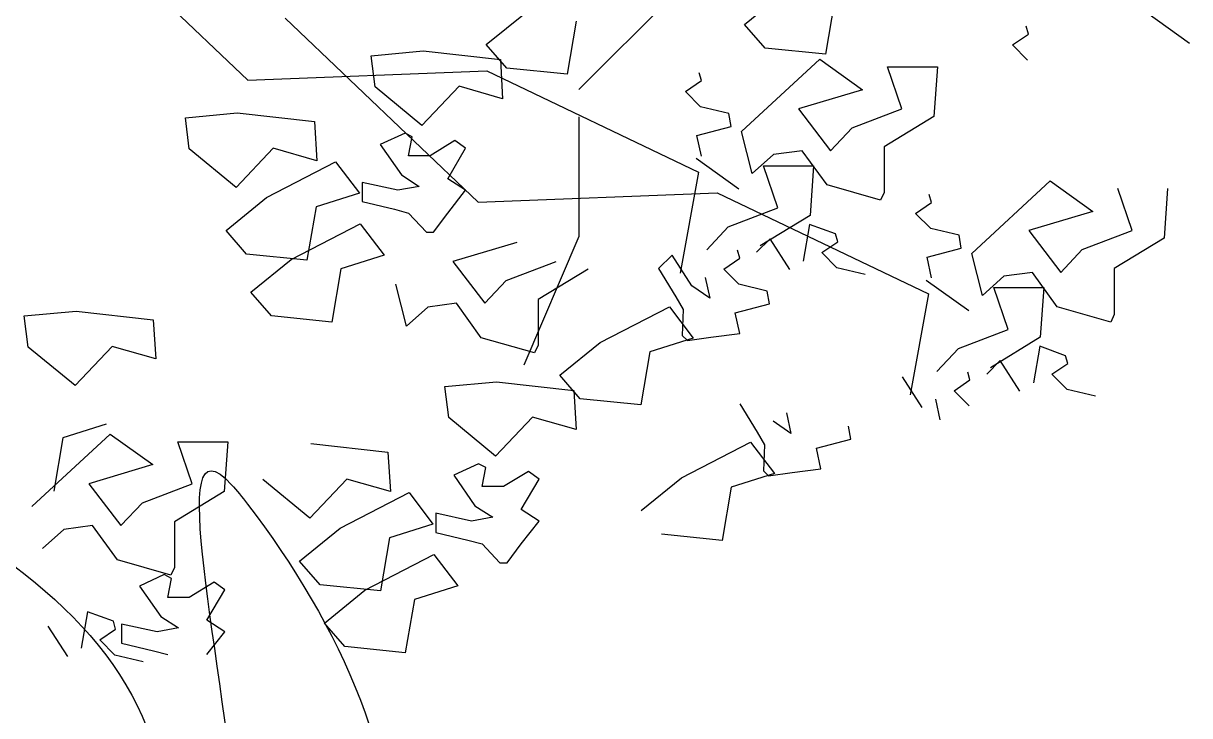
# Model space of a CAD drawing. Header units: metres. Extents: x -1655 to 449, y 40 to 361.
# Drawn here: x 70.056 to 70.537, y 61.9923 to 62.278 of the extents above; entities that cross this region are included whole.
import ezdxf

# ---------------------------------------------------------------- set-up
doc = ezdxf.new("R2010")
doc.units = ezdxf.units.M
doc.header["$MEASUREMENT"] = 0
doc.layers.add('paisajismo', color=7, linetype='Continuous')

# ---------------------------------------------------------------- blocks, each defined once
blk = doc.blocks.new('A$C69E264B5')
at = {"layer": 'paisajismo', "color": 82}
for points in [[(1.0512, 1.0334), (1.1701, 1.4751), (1.1633, 1.8365), (1.1792, 1.817), (1.3216, 1.4171), (1.0639, 1.0536)], [(1.0509, 1.1558), (0.9215, 1.5741), (0.7313, 1.8631), (0.7541, 1.8555), (1.0737, 1.6045), (1.0509, 1.1786)], [(0.9907, 1.157), (0.7414, 1.5508), (0.2187, 1.6553), (0.2428, 1.6392), (0.6449, 1.3901), (0.9263, 1.1088)]]:
    blk.add_spline(points, degree=3, dxfattribs=at)
blk = doc.blocks.new('A$C78ED2221')
at = {"layer": 'paisajismo', "color": 86}
for p, q in [((1.3661, 1.1563), (1.5839, 0.949)), ((1.9572, 0.9387), (2.0713, 1.0527)), ((2.144, 1.0119), (2.1896, 1.0489)), ((1.8528, 0.9892), (1.8984, 1.0263)), ((2.2455, 1.0383), (2.2352, 0.9783)), ((1.6258, 1.0189), (1.8435, 0.8116)), ((1.9542, 1.0156), (1.944, 0.9557)), ((2.5978, 1.0254), (2.6459, 0.9909)), ((2.1671, 0.9852), (2.144, 1.0119)), ((2.4461, 0.9888), (2.4641, 1.0011)), ((2.4641, 1.0011), (2.4615, 1.0098)), ((1.8759, 0.9625), (1.8528, 0.9892)), ((2.4632, 0.9717), (2.4461, 0.9888)), ((1.723, 0.9765), (1.7815, 0.982)), ((1.7274, 0.9415), (1.723, 0.9765)), ((1.7815, 0.982), (1.8686, 0.9722)), ((2.2352, 0.9783), (2.1671, 0.9852)), ((1.8686, 0.9722), (1.8712, 0.9279)), ((1.944, 0.9557), (1.8759, 0.9625)), ((2.1406, 0.891), (2.229, 0.9728)), ((2.229, 0.9728), (2.2771, 0.9383)), ((2.3053, 0.9642), (2.3615, 0.9642)), ((2.3214, 0.9168), (2.3053, 0.9642)), ((2.3615, 0.9642), (2.3575, 0.9082)), ((1.5839, 0.949), (1.8535, 0.9594)), ((1.8535, 0.9594), (2.092, 0.8454)), ((2.0773, 0.9362), (2.0953, 0.9485)), ((2.0953, 0.9485), (2.0927, 0.9572)), ((1.7802, 0.898), (1.7274, 0.9415)), ((1.822, 0.9421), (1.7802, 0.898)), ((1.8712, 0.9279), (1.822, 0.9421)), ((2.0944, 0.9191), (2.0773, 0.9362)), ((2.2771, 0.9383), (2.2049, 0.9168)), ((1.5134, 0.9066), (1.5719, 0.9121)), ((1.5719, 0.9121), (1.659, 0.9024)), ((1.9572, 0.9076), (1.9572, 0.7728)), ((2.1264, 0.9114), (2.0944, 0.9191)), ((2.1288, 0.8968), (2.1264, 0.9114)), ((2.2049, 0.9168), (2.241, 0.8695)), ((2.2652, 0.8954), (2.3214, 0.9168)), ((2.3575, 0.9082), (2.3013, 0.8738)), ((1.5178, 0.8716), (1.5134, 0.9066)), ((1.659, 0.9024), (1.6616, 0.858)), ((2.0902, 0.8867), (2.1288, 0.8968)), ((2.241, 0.8695), (2.2652, 0.8954)), ((1.7611, 0.8894), (1.733, 0.8765)), ((1.7692, 0.8851), (1.7611, 0.8894)), ((1.7651, 0.8637), (1.7692, 0.8851)), ((2.0953, 0.8633), (2.0902, 0.8867)), ((2.1527, 0.8437), (2.1406, 0.891)), ((1.733, 0.8765), (1.7571, 0.8421)), ((1.8174, 0.8809), (1.7893, 0.8637)), ((1.8093, 0.8378), (1.8294, 0.8723)), ((1.8294, 0.8723), (1.8174, 0.8809)), ((2.2089, 0.8695), (2.1767, 0.8652)), ((2.237, 0.8308), (2.2089, 0.8695)), ((2.3013, 0.8738), (2.3013, 0.8222)), ((1.6828, 0.8568), (1.7096, 0.8214)), ((1.7893, 0.8637), (1.7651, 0.8637)), ((2.0893, 0.861), (2.1374, 0.8265)), ((2.1767, 0.8652), (2.1527, 0.8437)), ((1.7571, 0.8421), (1.7772, 0.8292)), ((2.092, 0.8454), (2.0713, 0.7314)), ((2.1655, 0.8524), (2.2218, 0.8524)), ((2.1817, 0.805), (2.1655, 0.8524)), ((2.2218, 0.8524), (2.2178, 0.7964)), ((1.753, 0.8248), (1.7129, 0.8335)), ((1.7129, 0.8335), (1.7129, 0.812)), ((1.7772, 0.8292), (1.753, 0.8248)), ((1.8294, 0.8248), (1.8093, 0.8378)), ((2.2972, 0.8136), (2.237, 0.8308)), ((2.4002, 0.7536), (2.4887, 0.8354)), ((2.4887, 0.8354), (2.5368, 0.801)), ((1.7096, 0.8214), (1.6608, 0.806)), ((1.8093, 0.7991), (1.8294, 0.8248)), ((1.8435, 0.8116), (2.1131, 0.822)), ((2.1131, 0.822), (2.3516, 0.708)), ((2.3013, 0.8222), (2.2972, 0.8136)), ((2.3549, 0.8111), (2.3523, 0.8199)), ((2.581, 0.7794), (2.5649, 0.8268)), ((2.6211, 0.8268), (2.6172, 0.7708)), ((1.6608, 0.806), (1.6505, 0.7461)), ((1.7129, 0.812), (1.7491, 0.8034)), ((1.7491, 0.8034), (1.7651, 0.7991)), ((2.1254, 0.7836), (2.1817, 0.805)), ((2.3369, 0.7988), (2.3549, 0.8111)), ((1.7651, 0.7991), (1.7852, 0.7775)), ((1.7932, 0.7775), (1.8093, 0.7991)), ((2.2178, 0.7964), (2.1616, 0.762)), ((2.354, 0.7817), (2.3369, 0.7988)), ((2.5368, 0.801), (2.4645, 0.7794)), ((1.5824, 0.7529), (1.5593, 0.7796)), ((1.6329, 0.7468), (1.7107, 0.787)), ((1.7107, 0.787), (1.7376, 0.7516)), ((1.7852, 0.7775), (1.7932, 0.7775)), ((2.1013, 0.7577), (2.1254, 0.7836)), ((2.2174, 0.7863), (2.2101, 0.745)), ((2.2464, 0.7756), (2.2174, 0.7863)), ((2.386, 0.774), (2.354, 0.7817)), ((2.4645, 0.7794), (2.5006, 0.7321)), ((2.5248, 0.758), (2.581, 0.7794)), ((1.8872, 0.7661), (1.8149, 0.7446)), ((1.9572, 0.7728), (1.895, 0.6277)), ((2.1728, 0.7702), (2.1576, 0.7549)), ((2.195, 0.7356), (2.1728, 0.7702)), ((2.231, 0.7546), (2.249, 0.7668)), ((2.249, 0.7668), (2.2464, 0.7756)), ((2.3884, 0.7595), (2.386, 0.774)), ((2.6172, 0.7708), (2.5609, 0.7364)), ((1.6505, 0.7461), (1.5824, 0.7529)), ((1.7376, 0.7516), (1.6887, 0.7361)), ((2.0623, 0.7516), (2.0471, 0.7364)), ((2.0845, 0.7171), (2.0623, 0.7516)), ((2.1385, 0.7483), (2.1359, 0.7571)), ((2.2481, 0.7375), (2.231, 0.7546)), ((2.3498, 0.7493), (2.3884, 0.7595)), ((2.4123, 0.7063), (2.4002, 0.7536)), ((2.5006, 0.7321), (2.5248, 0.758)), ((1.5873, 0.7097), (1.6329, 0.7468)), ((1.8149, 0.7446), (1.8511, 0.6973)), ((1.8752, 0.7231), (1.9315, 0.7446)), ((2.1205, 0.736), (2.1385, 0.7483)), ((2.2801, 0.7297), (2.2481, 0.7375)), ((2.3549, 0.7259), (2.3498, 0.7493)), ((1.6887, 0.7361), (1.6785, 0.6762)), ((1.9676, 0.736), (1.9114, 0.7016)), ((2.0471, 0.7364), (2.0666, 0.7048)), ((2.0996, 0.7265), (2.1047, 0.7031)), ((2.1376, 0.719), (2.1205, 0.736)), ((2.3489, 0.7236), (2.397, 0.6892)), ((2.4364, 0.7279), (2.4123, 0.7063)), ((2.4686, 0.7321), (2.4364, 0.7279)), ((2.4967, 0.6934), (2.4686, 0.7321)), ((2.5609, 0.7364), (2.5609, 0.6848)), ((1.7628, 0.6715), (1.7507, 0.7188)), ((1.8511, 0.6973), (1.8752, 0.7231)), ((2.1047, 0.7031), (2.0845, 0.7171)), ((2.1696, 0.7112), (2.1376, 0.719)), ((2.172, 0.6967), (2.1696, 0.7112)), ((2.4413, 0.6676), (2.4252, 0.715)), ((2.4252, 0.715), (2.4814, 0.715)), ((2.4814, 0.715), (2.4774, 0.659)), ((1.6104, 0.6831), (1.5873, 0.7097)), ((1.819, 0.6973), (1.7868, 0.693)), ((1.8471, 0.6585), (1.819, 0.6973)), ((1.9114, 0.7016), (1.9114, 0.65)), ((2.0666, 0.7048), (2.0748, 0.6904)), ((2.3516, 0.708), (2.3309, 0.594)), ((1.3317, 0.683), (1.3902, 0.6886)), ((1.3902, 0.6886), (1.4773, 0.6788)), ((1.7868, 0.693), (1.7628, 0.6715)), ((1.9813, 0.6532), (2.0592, 0.6933)), ((2.0592, 0.6933), (2.086, 0.6579)), ((2.0748, 0.6904), (2.0738, 0.6609)), ((2.1335, 0.6865), (2.172, 0.6967)), ((2.1385, 0.6632), (2.1335, 0.6865)), ((2.5569, 0.6762), (2.4967, 0.6934)), ((2.5609, 0.6848), (2.5569, 0.6762)), ((1.3361, 0.648), (1.3317, 0.683)), ((1.4773, 0.6788), (1.48, 0.6345)), ((1.6785, 0.6762), (1.6104, 0.6831)), ((1.9073, 0.6414), (1.8471, 0.6585)), ((2.086, 0.6579), (2.0372, 0.6425)), ((2.0738, 0.6609), (2.0795, 0.6553)), ((2.0795, 0.6553), (2.1061, 0.6591)), ((2.1061, 0.6591), (2.1385, 0.6632)), ((2.3851, 0.6462), (2.4413, 0.6676)), ((2.4774, 0.659), (2.4212, 0.6247)), ((1.389, 0.6045), (1.3361, 0.648)), ((1.4308, 0.6487), (1.389, 0.6045)), ((1.48, 0.6345), (1.4308, 0.6487)), ((1.9114, 0.65), (1.9073, 0.6414)), ((1.9357, 0.6161), (1.9813, 0.6532)), ((2.3609, 0.6203), (2.3851, 0.6462)), ((2.477, 0.6489), (2.4697, 0.6076)), ((2.506, 0.6382), (2.477, 0.6489)), ((2.0372, 0.6425), (2.0269, 0.5826)), ((2.4324, 0.6328), (2.4172, 0.6175)), ((2.4546, 0.5983), (2.4324, 0.6328)), ((2.5086, 0.6295), (2.506, 0.6382)), ((2.3982, 0.611), (2.3956, 0.6197)), ((2.4906, 0.6172), (2.5086, 0.6295)), ((1.8059, 0.6034), (1.8644, 0.6089)), ((1.8644, 0.6089), (1.9515, 0.5991)), ((1.9588, 0.5894), (1.9357, 0.6161)), ((2.3442, 0.5798), (2.322, 0.6143)), ((2.3802, 0.5987), (2.3982, 0.611)), ((2.5077, 0.6001), (2.4906, 0.6172)), ((1.8104, 0.5684), (1.8059, 0.6034)), ((1.9515, 0.5991), (1.9542, 0.5548)), ((2.3972, 0.5816), (2.3802, 0.5987)), ((2.5397, 0.5924), (2.5077, 0.6001)), ((2.0269, 0.5826), (1.9588, 0.5894)), ((2.1387, 0.5838), (2.1582, 0.5521)), ((2.3593, 0.5891), (2.3643, 0.5658)), ((1.8632, 0.5249), (1.8104, 0.5684)), ((1.905, 0.569), (1.8632, 0.5249)), ((1.9542, 0.5548), (1.905, 0.569)), ((2.1913, 0.5738), (2.1963, 0.5505)), ((1.4242, 0.5609), (1.3754, 0.5454)), ((2.1963, 0.5505), (2.1762, 0.5645)), ((2.2637, 0.544), (2.2613, 0.5586)), ((1.3404, 0.468), (1.4288, 0.5498)), ((1.3754, 0.5454), (1.3651, 0.4855)), ((1.4288, 0.5498), (1.4769, 0.5154)), ((1.505, 0.5412), (1.5613, 0.5412)), ((1.5212, 0.4938), (1.505, 0.5412)), ((1.5613, 0.5412), (1.5573, 0.4852)), ((2.0729, 0.5005), (2.1508, 0.5407)), ((2.1508, 0.5407), (2.1776, 0.5053)), ((2.1582, 0.5521), (2.1665, 0.5377)), ((2.2251, 0.5339), (2.2637, 0.544)), ((1.7419, 0.5293), (1.7446, 0.4849)), ((2.1665, 0.5377), (2.1655, 0.5083)), ((2.2301, 0.5105), (2.2251, 0.5339)), ((1.4769, 0.5154), (1.4046, 0.4938)), ((1.8441, 0.5163), (1.816, 0.5034)), ((1.8521, 0.512), (1.8441, 0.5163)), ((1.816, 0.5034), (1.84, 0.469)), ((1.8481, 0.4906), (1.8521, 0.512)), ((1.9003, 0.5077), (1.8722, 0.4906)), ((1.9123, 0.4991), (1.9003, 0.5077)), ((2.0274, 0.4635), (2.0729, 0.5005)), ((2.1776, 0.5053), (2.1288, 0.4898)), ((2.1655, 0.5083), (2.1711, 0.5026)), ((2.1711, 0.5026), (2.1977, 0.5065)), ((2.1977, 0.5065), (2.2301, 0.5105)), ((1.4046, 0.4938), (1.4408, 0.4465)), ((1.4649, 0.4724), (1.5212, 0.4938)), ((1.6536, 0.455), (1.6008, 0.4985)), ((1.6954, 0.4991), (1.6536, 0.455)), ((1.7446, 0.4849), (1.6954, 0.4991)), ((1.8722, 0.4906), (1.8481, 0.4906)), ((1.8922, 0.4647), (1.9123, 0.4991)), ((2.1288, 0.4898), (2.1186, 0.4299)), ((1.5573, 0.4852), (1.5011, 0.4509)), ((1.6879, 0.4436), (1.7658, 0.4837)), ((1.7658, 0.4837), (1.7926, 0.4483)), ((1.4408, 0.4465), (1.4649, 0.4724)), ((1.7959, 0.4604), (1.7959, 0.4389)), ((1.836, 0.4517), (1.7959, 0.4604)), ((1.84, 0.469), (1.8601, 0.4561)), ((1.9123, 0.4517), (1.8922, 0.4647)), ((1.5011, 0.4509), (1.5011, 0.3992)), ((1.7926, 0.4483), (1.7437, 0.4329)), ((1.8601, 0.4561), (1.836, 0.4517)), ((1.8922, 0.426), (1.9123, 0.4517)), ((1.3765, 0.4423), (1.3525, 0.4207)), ((1.4087, 0.4465), (1.3765, 0.4423)), ((1.4368, 0.4078), (1.4087, 0.4465)), ((1.6423, 0.4065), (1.6879, 0.4436)), ((1.7959, 0.4389), (1.832, 0.4303)), ((2.1186, 0.4299), (2.0505, 0.4368)), ((1.7437, 0.4329), (1.7335, 0.373)), ((1.832, 0.4303), (1.8481, 0.426)), ((1.8481, 0.426), (1.8682, 0.4044)), ((1.8762, 0.4044), (1.8922, 0.426)), ((1.497, 0.3906), (1.4368, 0.4078)), ((1.7158, 0.3737), (1.7937, 0.4139)), ((1.7937, 0.4139), (1.8205, 0.3785)), ((1.5011, 0.3992), (1.497, 0.3906)), ((1.6654, 0.3798), (1.6423, 0.4065)), ((1.8682, 0.4044), (1.8762, 0.4044)), ((1.4897, 0.3913), (1.4616, 0.3784)), ((1.4977, 0.387), (1.4897, 0.3913)), ((1.4937, 0.3656), (1.4977, 0.387)), ((1.5459, 0.3827), (1.5178, 0.3656)), ((1.5579, 0.3741), (1.5459, 0.3827)), ((1.4616, 0.3784), (1.4856, 0.344)), ((1.5378, 0.3397), (1.5579, 0.3741)), ((1.7335, 0.373), (1.6654, 0.3798)), ((1.6702, 0.3366), (1.7158, 0.3737)), ((1.8205, 0.3785), (1.7717, 0.363)), ((1.5178, 0.3656), (1.4937, 0.3656)), ((1.7717, 0.363), (1.7614, 0.3031)), ((1.4032, 0.3494), (1.3959, 0.3081)), ((1.4322, 0.3386), (1.4032, 0.3494)), ((1.4856, 0.344), (1.5057, 0.3311)), ((1.3808, 0.2987), (1.3586, 0.3332)), ((1.4168, 0.3176), (1.4348, 0.3299)), ((1.4348, 0.3299), (1.4322, 0.3386)), ((1.4816, 0.3267), (1.4415, 0.3354)), ((1.4415, 0.3354), (1.4415, 0.3139)), ((1.5057, 0.3311), (1.4816, 0.3267)), ((1.5579, 0.3267), (1.5378, 0.3397)), ((1.6933, 0.31), (1.6702, 0.3366)), ((1.4339, 0.3005), (1.4168, 0.3176)), ((1.5378, 0.301), (1.5579, 0.3267)), ((1.4415, 0.3139), (1.4776, 0.3053)), ((1.4776, 0.3053), (1.4937, 0.301)), ((1.7614, 0.3031), (1.6933, 0.31)), ((1.4659, 0.2928), (1.4339, 0.3005))]:
    blk.add_line(p, q, dxfattribs=at)
at = {"layer": 'paisajismo', "color": 64}
for p, q in [((1.5706, 0.8281), (1.5178, 0.8716)), ((1.6124, 0.8723), (1.5706, 0.8281)), ((1.6616, 0.858), (1.6124, 0.8723)), ((1.6049, 0.8167), (1.6828, 0.8568)), ((1.5593, 0.7796), (1.6049, 0.8167)), ((1.6548, 0.539), (1.7419, 0.5293))]:
    blk.add_line(p, q, dxfattribs=at)

msp = doc.modelspace()

# ---------------------------------------------------------------- block references
for name, p, xscale, yscale, zscale in [('A$C78ED2221', (69.5693, 61.90744), 0.365719179165578, 0.365719179165578, 0.365719179165578), ('A$C69E264B5', (69.66298, 61.33158), 0.4116686811996449, 0.4116686811996449, 0.4116686811996449)]:
    msp.add_blockref(name, p, dxfattribs=dict(xscale=xscale, yscale=yscale, zscale=zscale))

doc.saveas('drawing.dxf')
